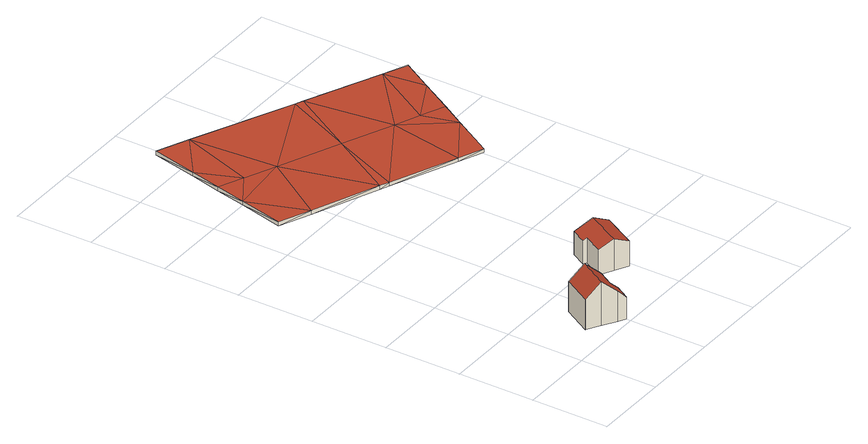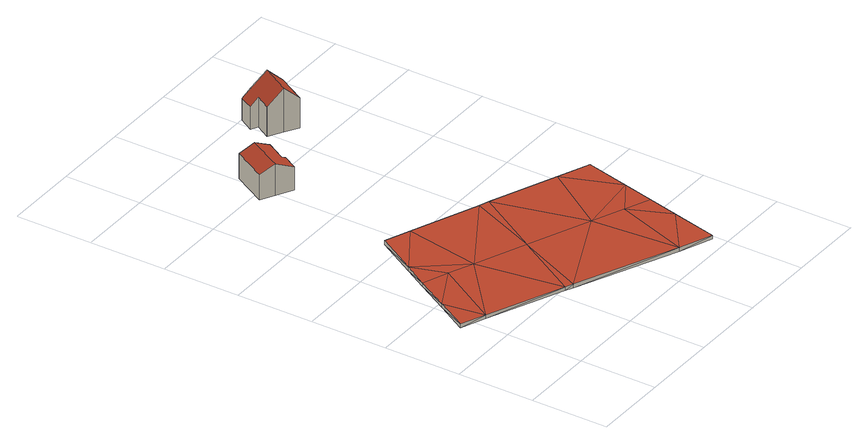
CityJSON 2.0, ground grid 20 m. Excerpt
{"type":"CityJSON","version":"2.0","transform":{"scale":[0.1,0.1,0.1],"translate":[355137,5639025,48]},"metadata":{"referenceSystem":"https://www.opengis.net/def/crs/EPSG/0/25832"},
"CityObjects":{
"building1":{"type":"Building","attributes":{"Geometrietyp2DReferenz":"3000","Gemeindeschluessel":"05315000","function":"31001_1010","roofType":"3100","measuredHeight":11.66,"storeysAboveGround":2},"address":[{"country":"Germany","locality":"Köln","thoroughfareNumber":"41","thoroughfareName":"Brühler Landstr."}],"geometry":[{"type":"Solid","lod":"2","boundaries":[[[[0,1,2,3]],[[4,5,1,0]],[[6,7,5,4]],[[8,9,7,6]],[[10,11,9,8]],[[12,13,11,10]],[[14,15,13,12]],[[16,17,15,14]],[[18,19,17,16]],[[20,21,19,18]],[[22,23,21,20]],[[3,2,23,22]],[[12,10,8,6,14]],[[4,0,3,22,20,18,16,14,6]],[[1,5,7,9,11,13,15,17,19,21,23,2]]]],"semantics":{"surfaces":[{"type":"WallSurface"},{"type":"RoofSurface"},{"type":"GroundSurface"}],"values":[[0,0,0,0,0,0,0,0,0,0,0,0,1,1,2]]}}]},
"building2":{"type":"Building","attributes":{"Geometrietyp2DReferenz":"3000","Gemeindeschluessel":"05315000","function":"31001_1010","roofType":"3100","measuredHeight":8.53,"storeysAboveGround":2},"address":[{"country":"Germany","locality":"Köln","thoroughfareNumber":"39","thoroughfareName":"Brühler Landstr."}],"geometry":[{"type":"Solid","lod":"2","boundaries":[[[[24,25,26,27]],[[28,29,25,24]],[[30,31,29,28]],[[32,33,31,30]],[[34,35,33,32]],[[36,37,35,34]],[[38,39,37,36]],[[27,26,39,38]],[[32,30,28,24,27,34]],[[38,36,34,27]],[[25,29,31,33,35,37,39,26]]]],"semantics":{"surfaces":[{"type":"WallSurface"},{"type":"RoofSurface"},{"type":"GroundSurface"}],"values":[[0,0,0,0,0,0,0,0,1,1,2]]}}]},
"building3":{"type":"Building","attributes":{"Geometrietyp2DReferenz":"3000","Gemeindeschluessel":"05315000","function":"53001_1800","roofType":"9999","measuredHeight":1},"geometry":[{"type":"Solid","lod":"2","boundaries":[[[[40,41,42]],[[41,43,42]],[[44,45,40]],[[45,41,40]],[[46,47,44]],[[47,45,44]],[[48,49,46]],[[49,47,46]],[[50,51,48]],[[51,49,48]],[[52,53,50]],[[53,51,50]],[[54,55,52]],[[55,53,52]],[[56,57,54]],[[57,55,54]],[[58,59,56]],[[59,57,56]],[[60,61,58]],[[61,59,58]],[[62,63,60]],[[63,61,60]],[[64,65,62]],[[65,63,62]],[[66,67,64]],[[67,65,64]],[[68,69,66]],[[69,67,66]],[[70,71,68]],[[71,69,68]],[[72,73,70]],[[73,71,70]],[[74,75,72]],[[75,73,72]],[[42,43,74]],[[43,75,74]],[[61,63,65]],[[61,65,76]],[[76,65,77]],[[77,65,67]],[[77,67,78]],[[78,67,69]],[[78,69,79]],[[79,69,71]],[[79,71,80]],[[80,71,75]],[[75,71,73]],[[41,45,47]],[[41,47,79]],[[79,47,49]],[[79,49,78]],[[78,49,51]],[[78,51,77]],[[77,51,53]],[[77,53,57]],[[57,53,55]],[[77,57,76]],[[76,57,59]],[[76,59,61]],[[41,79,80]],[[41,80,43]],[[43,80,75]],[[60,64,62]],[[60,81,64]],[[81,82,64]],[[82,66,64]],[[82,83,66]],[[83,68,66]],[[83,84,68]],[[84,70,68]],[[84,85,70]],[[85,74,70]],[[74,72,70]],[[40,46,44]],[[40,84,46]],[[84,48,46]],[[84,83,48]],[[83,50,48]],[[83,82,50]],[[82,52,50]],[[82,56,52]],[[56,54,52]],[[82,81,56]],[[81,58,56]],[[81,60,58]],[[40,85,84]],[[40,42,85]],[[42,74,85]]]],"semantics":{"surfaces":[{"type":"WallSurface"},{"type":"GroundSurface"},{"type":"RoofSurface"}],"values":[[0,0,0,0,0,0,0,0,0,0,0,0,0,0,0,0,0,0,0,0,0,0,0,0,0,0,0,0,0,0,0,0,0,0,0,0,1,1,1,1,1,1,1,1,1,1,1,1,1,1,1,1,1,1,1,1,1,1,1,1,1,1,2,2,2,2,2,2,2,2,2,2,2,2,2,2,2,2,2,2,2,2,2,2,2,2,2,2]]}}]}
},
"vertices":[
[193,7,67],[193,7,8],[214,44,8],[214,44,68],[174,18,88],[174,18,8],[139,39,125],[139,39,8],[105,59,89],[105,59,8],[104,60,88],[104,60,8],[147,134,88],[147,134,8],[182,114,125],[182,114,8],[218,93,88],[218,93,8],[217,92,88],[217,92,8],[218,92,87],[218,92,8],[196,54,87],[196,54,8],
[321,168,68],[321,168,1],[356,149,1],[356,149,86],[349,218,68],[349,218,1],[340,223,63],[340,223,1],[362,262,63],[362,262,1],[405,238,86],[405,238,1],[440,218,68],[440,218,1],[391,130,68],[391,130,1],
[585,719,75],[585,719,65],[622,782,75],[622,782,65],[523,612,75],[523,612,65],[458,639,76],[458,639,66],[285,711,77],[285,711,67],[260,721,78],[260,721,68],[87,792,78],[87,792,68],[4,827,79],[4,827,69],[32,942,79],[32,942,69],[51,1022,79],[51,1022,69],[71,1103,79],[71,1103,69],[99,1223,79],[99,1223,69],[182,1188,78],[182,1188,68],[441,1072,77],[441,1072,67],[461,1063,77],[461,1063,67],[656,977,76],[656,977,66],[720,949,75],[720,949,65],[672,867,75],[672,867,65],[116,995,68],[198,960,68],[360,892,67],[493,836,66],[557,809,66],[116,995,78],[198,960,78],[360,892,77],[493,836,76],[557,809,76]
]}
